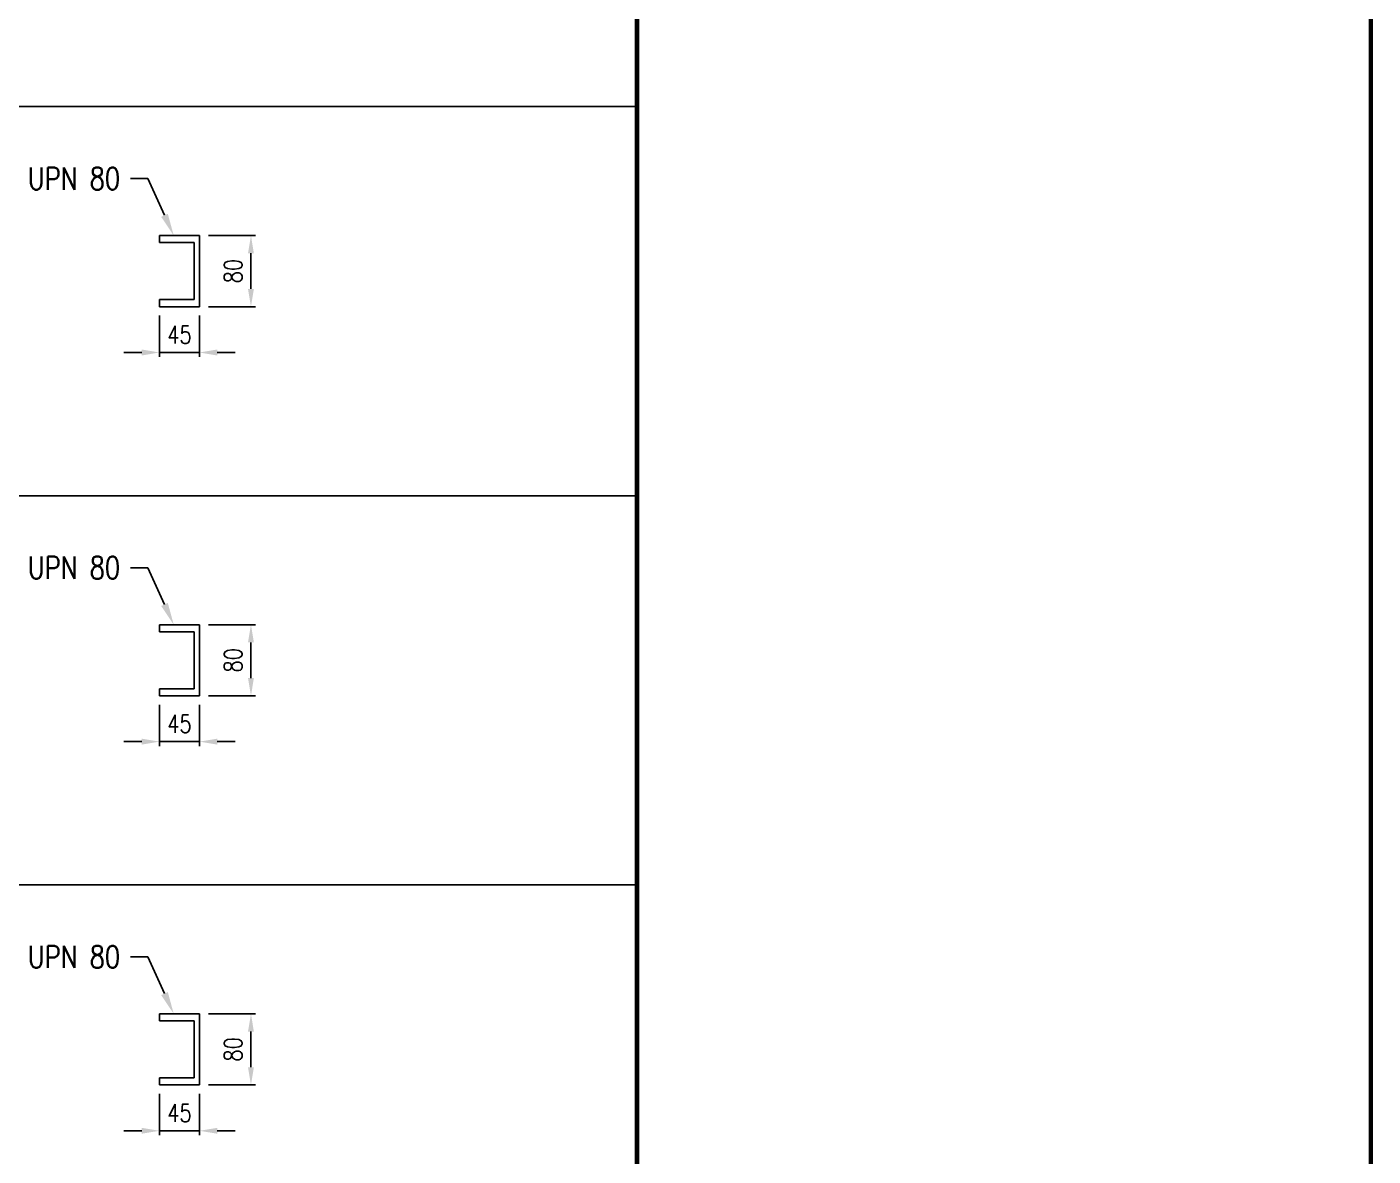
# Model space of a CAD drawing. Header units: millimetres. Extents: x 0 to 16187, y -20471 to 6290.
# Drawn here: x 871.8 to 1174.5, y 215.4 to 469.4 of the extents above; entities that cross this region are included whole.
import ezdxf
from ezdxf import colors
from ezdxf.entities.mleader import LeaderData, LeaderLine
from ezdxf.enums import TextEntityAlignment as Align
from ezdxf.math import Vec2, Vec3

# ---------------------------------------------------------------- set-up
doc = ezdxf.new("R2010")
doc.units = ezdxf.units.MM
doc.header["$PDSIZE"] = -1
doc.layers.add('BORDER1', color=3, linetype='Continuous')
doc.layers.add('BORDER2', color=7, linetype='Continuous')
doc.styles.add('ROMANC', font='ROMANC', dxfattribs={"height": 5})
doc.styles.add('ROMANS', font='ROMANS.shx', dxfattribs={"width": 0.8})
doc.styles.add('ROMANT', font='ROMANT', dxfattribs={"height": 4})
doc.dimstyles.new('ISO-25', dxfattribs={"dimtxt": 2.5, "dimasz": 2.5, "dimexe": 1.25, "dimexo": 0.625, "dimtad": 1, "dimtxsty": 'Standard', "dimcen": 2.5, "dimadec": 0, "dimazin": 0, "dimtfac": 1, "dimtmove": 0, "dimatfit": 3, "dimfxl": 1, "dimarcsym": 0})

# ---------------------------------------------------------------- blocks, each defined once
blk = doc.blocks.new('*U609')
at = {"layer": 'BORDER1', "color": 154, "true_color": 0x1859a9, "const_width": 1}
blk.add_lwpolyline([(1.81, 811), (1144, 811), (1144, 0), (0, 0), (0, 811)], close=True, dxfattribs=at)
blk.add_lwpolyline([(979, 0), (979, 811)], dxfattribs=at)
at = {"layer": 'BORDER2', "flags": 8}
for tag, height, style, p in [('REV-A', 3.24, 'ROMANS', (986.93, 140.25)), ('RE-A', 8.06, 'ROMANT', (1084.63, 7.17))]:
    blk.add_attdef(tag, text='', height=height, dxfattribs=dict(at, style=style)).set_placement(p, align=Align.CENTER)
at = {"layer": 'BORDER2', "style": 'ROMANS', "width": 3.830216}
blk.add_attdef('DATE-A', text='', height=3.24, dxfattribs=at).set_placement((995.51, 140.25), (1008.51, 140.25), align=Align.FIT)
at = {"layer": 'BORDER2'}
for tag, height, style, p in [('DRN-A', 3.24, 'ROMANS', (1018.38, 140.25)), ('CHD-A', 3.24, 'ROMANS', (1032.35, 140.25)), ('APD-A', 3.24, 'ROMANS', (1046.64, 140.25)), ('CONS_CONT_VEND', 4.2, 'ROMANC', (1061.39, 72.83))]:
    blk.add_attdef(tag, text='', height=height, dxfattribs=dict(at, style=style)).set_placement(p, align=Align.CENTER)
at = {"layer": 'BORDER2', "style": 'ROMANS', "width": 0.8}
for tag, p, height in [('1:X', (997.23, 122.55), 3.5), ('LOC', (1042.74, 122.55), 3.5), ('PROJ_NO', (1118.64, 122.55), 3.5), ('CONS_DRG_NO', (1011, 63), 3)]:
    blk.add_attdef(tag, p, '', height=height, dxfattribs=at)
at = {"layer": 'BORDER2', "lineweight": 30, "width": 0.8, "flags": 104}
blk.add_attdef('COMMENTS-A', text='', height=2.2, dxfattribs=at).set_placement((1055.21, 142.07), align=Align.MIDDLE_LEFT)
at = {"layer": 'BORDER2', "style": 'ROMANS', "width": 0.8}
for tag, p in [('PROJECT_TITLE_1', (1061.07, 55.35)), ('PROJECT_TITLE_2', (1061.07, 49.3))]:
    blk.add_attdef(tag, text='', height=3.5, dxfattribs=at).set_placement(p, align=Align.MIDDLE)
at = {"layer": 'BORDER2', "style": 'ROMANT', "width": 0.8}
for tag, p in [('DRG_TITLE_1', (1061.07, 36.31)), ('DRG_TITLE_2', (1061.07, 28.31)), ('DRG_TITLE_3', (1061.07, 20.31))]:
    blk.add_attdef(tag, text='', height=5, dxfattribs=at).set_placement(p, align=Align.CENTER)
at = {"layer": 'BORDER2', "style": 'ROMANT'}
for tag, p in [('AR', (995, 7.17)), ('PA', (1011.74, 7.17)), ('DC', (1028.45, 7.17)), ('TS', (1120.84, 7.17))]:
    blk.add_attdef(tag, p, '', height=8.06, dxfattribs=at)
for tag, p in [('SRNO', (1074.7, 7.17)), ('SH', (1115.8, 7.18))]:
    blk.add_attdef(tag, text='', height=8.06, dxfattribs=at).set_placement(p, align=Align.RIGHT)
at = {"layer": 'BORDER2', "style": 'ROMANS', "flags": 2}
blk.add_attdef('TB_VERSION', text='', height=2, dxfattribs=at).set_placement((1, -1), align=Align.TOP_LEFT)
blk = doc.blocks.new('*D5352')
at = {"color": 0, "lineweight": -2}
for p, q in [((901.64, 404.46), (901.64, 395.15)), ((910.64, 404.46), (910.64, 395.15)), ((897.64, 396.15), (893.64, 396.15)), ((910.64, 396.15), (901.64, 396.15)), ((914.64, 396.15), (918.64, 396.15))]:
    blk.add_line(p, q, dxfattribs=at)
at = {"color": 0}
for points in [[(897.64, 395.48), (897.64, 396.82), (901.64, 396.15)], [(914.64, 396.82), (914.64, 395.48), (910.64, 396.15)]]:
    blk.add_solid(points, dxfattribs=at)
at = {"layer": 'Defpoints', "color": 0}
for p in [(901.64, 406.46), (910.64, 406.46), (901.64, 396.15)]:
    blk.add_point(p, dxfattribs=at)
at = {"color": 0, "insert": (906.14, 400.15), "char_height": 4, "attachment_point": 5, "style": 'ROMANS'}
blk.add_mtext('45', dxfattribs=at)
blk = doc.blocks.new('*D5353')
at = {"color": 0, "lineweight": -2}
for p, q in [((912.64, 422.46), (923.21, 422.46)), ((922.21, 410.46), (922.21, 418.46)), ((912.64, 406.46), (923.21, 406.46))]:
    blk.add_line(p, q, dxfattribs=at)
at = {"color": 0}
for points in [[(922.87, 418.46), (921.54, 418.46), (922.21, 422.46)], [(921.54, 410.46), (922.87, 410.46), (922.21, 406.46)]]:
    blk.add_solid(points, dxfattribs=at)
at = {"layer": 'Defpoints', "color": 0}
for p in [(910.64, 422.46), (922.21, 422.46), (910.64, 406.46)]:
    blk.add_point(p, dxfattribs=at)
at = {"color": 0, "insert": (918.21, 414.46), "char_height": 4, "attachment_point": 5, "rotation": 90, "style": 'ROMANS'}
blk.add_mtext('80', dxfattribs=at)
blk = doc.blocks.new('*D5355')
at = {"color": 0, "lineweight": -2}
for p, q in [((901.64, 316.92), (901.64, 307.61)), ((910.64, 316.92), (910.64, 307.61)), ((897.64, 308.61), (893.64, 308.61)), ((910.64, 308.61), (901.64, 308.61)), ((914.64, 308.61), (918.64, 308.61))]:
    blk.add_line(p, q, dxfattribs=at)
at = {"color": 0}
for points in [[(897.64, 307.94), (897.64, 309.28), (901.64, 308.61)], [(914.64, 309.28), (914.64, 307.94), (910.64, 308.61)]]:
    blk.add_solid(points, dxfattribs=at)
at = {"layer": 'Defpoints', "color": 0}
for p in [(901.64, 318.92), (910.64, 318.92), (901.64, 308.61)]:
    blk.add_point(p, dxfattribs=at)
at = {"color": 0, "insert": (906.14, 312.61), "char_height": 4, "attachment_point": 5, "style": 'ROMANS'}
blk.add_mtext('45', dxfattribs=at)
blk = doc.blocks.new('*D5356')
at = {"color": 0, "lineweight": -2}
for p, q in [((912.64, 334.92), (923.21, 334.92)), ((922.21, 322.92), (922.21, 330.92)), ((912.64, 318.92), (923.21, 318.92))]:
    blk.add_line(p, q, dxfattribs=at)
at = {"color": 0}
for points in [[(922.87, 330.92), (921.54, 330.92), (922.21, 334.92)], [(921.54, 322.92), (922.87, 322.92), (922.21, 318.92)]]:
    blk.add_solid(points, dxfattribs=at)
at = {"layer": 'Defpoints', "color": 0}
for p in [(910.64, 334.92), (922.21, 334.92), (910.64, 318.92)]:
    blk.add_point(p, dxfattribs=at)
at = {"color": 0, "insert": (918.21, 326.92), "char_height": 4, "attachment_point": 5, "rotation": 90, "style": 'ROMANS'}
blk.add_mtext('80', dxfattribs=at)
blk = doc.blocks.new('*D5359')
at = {"color": 0, "lineweight": -2}
for p, q in [((901.64, 229.38), (901.64, 220.07)), ((910.64, 229.38), (910.64, 220.07)), ((897.64, 221.07), (893.64, 221.07)), ((910.64, 221.07), (901.64, 221.07)), ((914.64, 221.07), (918.64, 221.07))]:
    blk.add_line(p, q, dxfattribs=at)
at = {"color": 0}
for points in [[(897.64, 220.41), (897.64, 221.74), (901.64, 221.07)], [(914.64, 221.74), (914.64, 220.41), (910.64, 221.07)]]:
    blk.add_solid(points, dxfattribs=at)
at = {"layer": 'Defpoints', "color": 0}
for p in [(901.64, 231.38), (910.64, 231.38), (901.64, 221.07)]:
    blk.add_point(p, dxfattribs=at)
at = {"color": 0, "insert": (906.14, 225.07), "char_height": 4, "attachment_point": 5, "style": 'ROMANS'}
blk.add_mtext('45', dxfattribs=at)
blk = doc.blocks.new('*D5360')
at = {"color": 0, "lineweight": -2}
for p, q in [((912.64, 247.38), (923.21, 247.38)), ((922.21, 235.38), (922.21, 243.38)), ((912.64, 231.38), (923.21, 231.38))]:
    blk.add_line(p, q, dxfattribs=at)
at = {"color": 0}
for points in [[(922.87, 243.38), (921.54, 243.38), (922.21, 247.38)], [(921.54, 235.38), (922.87, 235.38), (922.21, 231.38)]]:
    blk.add_solid(points, dxfattribs=at)
at = {"layer": 'Defpoints', "color": 0}
for p in [(910.64, 247.38), (922.21, 247.38), (910.64, 231.38)]:
    blk.add_point(p, dxfattribs=at)
at = {"color": 0, "insert": (918.21, 239.38), "char_height": 4, "attachment_point": 5, "rotation": 90, "style": 'ROMANS'}
blk.add_mtext('80', dxfattribs=at)

msp = doc.modelspace()

# ---------------------------------------------------------------- linework, layer by layer
for p, q in [((901.63851, 422.45931), (910.63851, 422.45931)), ((901.63851, 422.45931), (901.63851, 420.85931)), ((901.63851, 420.85931), (909.43851, 420.85931)), ((909.43851, 420.85931), (909.43851, 408.05931)), ((910.63851, 422.45931), (910.63851, 406.45931)), ((901.63851, 408.05931), (909.43851, 408.05931)), ((901.63851, 408.05931), (901.63851, 406.45931)), ((901.63851, 406.45931), (910.63851, 406.45931)), ((901.63851, 334.92112), (910.63851, 334.92112)), ((901.63851, 334.92112), (901.63851, 333.32112)), ((901.63851, 333.32112), (909.43851, 333.32112)), ((909.43851, 333.32112), (909.43851, 320.52112)), ((910.63851, 334.92112), (910.63851, 318.92112)), ((901.63851, 320.52112), (909.43851, 320.52112)), ((901.63851, 320.52112), (901.63851, 318.92112)), ((901.63851, 318.92112), (910.63851, 318.92112)), ((901.63851, 247.38294), (910.63851, 247.38294)), ((901.63851, 247.38294), (901.63851, 245.78294)), ((901.63851, 245.78294), (909.43851, 245.78294)), ((909.43851, 245.78294), (909.43851, 232.98294)), ((910.63851, 247.38294), (910.63851, 231.38294)), ((901.63851, 232.98294), (909.43851, 232.98294)), ((901.63851, 232.98294), (901.63851, 231.38294)), ((901.63851, 231.38294), (910.63851, 231.38294))]:
    msp.add_line(p, q)
for points in [[(798.89192, 451.47995), (1009, 451.47995), (1009, 363.94177), (798.89192, 363.94177)], [(798.89192, 363.94177), (1009, 363.94177), (1009, 276.40359), (798.89192, 276.40359)], [(798.89192, 276.40359), (1009, 276.40359), (1009, 188.8654), (798.89192, 188.8654)]]:
    msp.add_lwpolyline(points, close=True)

# ---------------------------------------------------------------- block references
at = {"layer": 'BORDER1'}
msp.add_blockref('*U609', (30, 15), dxfattribs=at)

# ---------------------------------------------------------------- dimensions: what is measured, and where the dimension line sits
at = {"color": 1}
for base, p1, p2, picture, middle in [((922.20669, 422.45931), (910.63851, 406.45931), (910.63851, 422.45931), '*D5353', (918.20669, 414.45931)), ((922.20669, 334.92112), (910.63851, 318.92112), (910.63851, 334.92112), '*D5356', (918.20669, 326.92112)), ((922.20669, 247.38294), (910.63851, 231.38294), (910.63851, 247.38294), '*D5360', (918.20669, 239.38294))]:
    dim = msp.add_linear_dim(base=base, p1=p1, p2=p2, angle=90, dimstyle='ISO-25', override={"dimtxt": 4, "dimasz": 4, "dimexe": 1, "dimexo": 2, "dimgap": 2, "dimlfac": 5, "dimtxsty": 'ROMANS', "dimtix": 1}, dxfattribs=at)
    dim.commit()
    dim.dimension.update_dxf_attribs({"geometry": picture, "text_midpoint": middle})
for base, p1, p2, picture, middle in [((901.63851, 396.14922), (910.63851, 406.45931), (901.63851, 406.45931), '*D5352', (906.13851, 400.14922)), ((901.63851, 308.61104), (910.63851, 318.92112), (901.63851, 318.92112), '*D5355', (906.13851, 312.61104)), ((901.63851, 221.07285), (910.63851, 231.38294), (901.63851, 231.38294), '*D5359', (906.13851, 225.07285))]:
    dim = msp.add_linear_dim(base=base, p1=p1, p2=p2, dimstyle='ISO-25', override={"dimtxt": 4, "dimasz": 4, "dimexe": 1, "dimexo": 2, "dimgap": 2, "dimlfac": 5, "dimtxsty": 'ROMANS', "dimtix": 1}, dxfattribs=at)
    dim.commit()
    dim.dimension.update_dxf_attribs({"geometry": picture, "text_midpoint": middle})

# ---------------------------------------------------------------- leaders
ml = msp.add_multileader_mtext('Standard', dxfattribs=at)
ml.set_content('UPN 80', color=1, style='ROMANS')
ml.set_leader_properties()
ml.build(insert=Vec2(0, 0))
ml.multileader.update_dxf_attribs({"dogleg_length": 3.84358, "arrow_head_size": 5})
ctx = ml.context
ctx.base_point, ctx.char_height, ctx.arrow_head_size, ctx.landing_gap_size, ctx.plane_origin = Vec3(993.31352, 435.27686), 5, 5, 0.4, Vec3(52253.00091, -27047.78246)
notes = []
notes.append((ctx, [(0, (1, 1, 0), (898.9908, 435.27686), (-1, 0), 3.84358, [(0, [(904.84719, 422.45931)], 0, [])])]))
ctx.mtext.insert, ctx.mtext.width = Vec3(872.06723, 437.77686), 144.3262905
ml = msp.add_multileader_mtext('Standard', dxfattribs=at)
ml.set_content('UPN 80', color=1, style='ROMANS')
ml.set_leader_properties()
ml.build(insert=Vec2(0, 0))
ml.multileader.update_dxf_attribs({"dogleg_length": 3.84358, "arrow_head_size": 5})
ctx = ml.context
ctx.base_point, ctx.char_height, ctx.arrow_head_size, ctx.landing_gap_size, ctx.plane_origin = Vec3(993.31352, 347.73868), 5, 5, 0.4, Vec3(52253.00091, -27135.32064)
notes.append((ctx, [(0, (1, 1, 0), (898.9908, 347.73868), (-1, 0), 3.84358, [(0, [(904.84719, 334.92112)], 0, [])])]))
ctx.mtext.insert, ctx.mtext.width = Vec3(872.06723, 350.23868), 144.3262905
ml = msp.add_multileader_mtext('Standard', dxfattribs=at)
ml.set_content('UPN 80', color=1, style='ROMANS')
ml.set_leader_properties()
ml.build(insert=Vec2(0, 0))
ml.multileader.update_dxf_attribs({"dogleg_length": 3.84358, "arrow_head_size": 5})
ctx = ml.context
ctx.base_point, ctx.char_height, ctx.arrow_head_size, ctx.landing_gap_size, ctx.plane_origin = Vec3(993.31352, 260.2005), 5, 5, 0.4, Vec3(52253.00091, -27222.85883)
notes.append((ctx, [(0, (1, 1, 0), (898.9908, 260.2005), (-1, 0), 3.84358, [(0, [(904.84719, 247.38294)], 0, [])])]))
ctx.mtext.insert, ctx.mtext.width = Vec3(872.06723, 262.7005), 144.3262905
for ctx, leaders in notes:
    for number, flags, end, landing, length, lines in leaders:
        leader = LeaderData()
        leader.index, (leader.has_last_leader_line, leader.has_dogleg_vector, leader.attachment_direction) = number, flags
        leader.last_leader_point, leader.dogleg_vector, leader.dogleg_length = Vec3(end), Vec3(landing), length
        for number, points, colour, breaks in lines:
            line = LeaderLine()
            line.index, line.vertices, line.color, line.breaks = number, Vec3.list(points), colors.encode_raw_color(colour), breaks
            leader.lines.append(line)
        ctx.leaders.append(leader)

doc.saveas('drawing.dxf')
